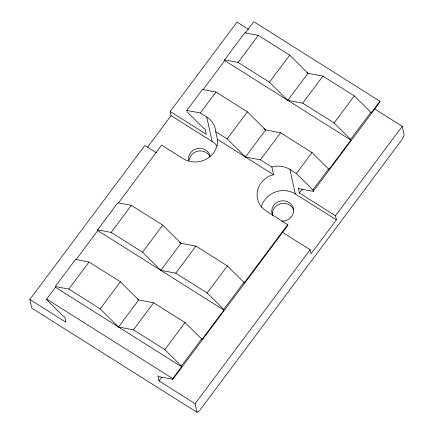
<?xml version="1.0" encoding="UTF-8"?>
<svg xmlns="http://www.w3.org/2000/svg" width="434" height="434" viewBox="0 0 434 434"><rect width="100%" height="100%" fill="white"/><g stroke="black" fill="none" stroke-linecap="round" stroke-linejoin="round"><path stroke-width="0.65" d="M374.2 108.614L402.269 126.31L404.162 134.931L402.351 139.124L199.418 410.835L197.003 412.3L31.731 308.086L29.837 299.471L144.831 145.498L156.289 152.725M217.179 146.019A21.96 20.29 -12.4 0 0 212.123 141.506L171.099 115.639L170.199 111.538L236.997 22.096L248.454 29.322M147.343 147.446L171.099 115.639M197.003 412.3L195.11 403.68L159.023 380.927L157.9 375.828L159.359 376.745L172.878 379.305L172.716 378.584L181.553 366.752L55.46 287.243L55.297 286.516L75.505 259.456L89.024 262.022L120.419 281.812L138.712 299.937L153.647 302.769L185.041 322.56L201.604 338.965L201.761 339.692L223.873 310.088L223.716 309.361L207.148 292.955L175.759 273.165L160.824 270.333L142.526 252.208L111.137 232.418L97.617 229.852L97.775 230.579L223.873 310.088M97.617 229.852L117.826 202.797L131.345 205.358L162.734 225.148L181.032 243.273L195.967 246.105L227.362 265.901L243.924 282.306L244.082 283.028L287.715 224.611L266.281 211.098A21.96 20.29 -12.4 0 1 269.861 175.884L273.55 174.718L271.868 167.068L260.4 159.837L245.465 157.005L227.166 138.88L215.698 131.648L215.633 129.934A21.96 20.29 -12.4 0 0 206.736 117.006L200.345 112.976L186.826 110.415L187.141 111.863L203.703 128.269L205.163 129.186L206.286 134.29L170.199 111.538M186.826 110.415L202.466 89.469L215.986 92.03L247.375 111.826L265.673 129.95L280.608 132.777L311.997 152.573L328.565 168.978L328.722 169.705L350.835 140.095L350.672 139.374L334.109 122.968L302.72 103.173L287.785 100.341L269.487 82.221L238.098 62.425L224.579 59.865L224.736 60.586L350.835 140.095M224.579 59.865L244.787 32.805L258.306 35.366L289.695 55.161L307.994 73.286L322.929 76.118L354.318 95.909L370.88 112.314L371.043 113.041L379.88 101.209L253.781 21.7L245.346 32.995M29.837 299.471L65.925 322.223L64.802 317.124L63.342 316.202L46.78 299.796L46.622 299.069L55.46 287.243M76.069 259.646L97.775 230.579M118.39 202.982L161.616 145.102L183.05 158.616A21.96 20.29 -12.4 0 0 217.521 142.884L217.38 139.298L215.698 131.648M203.025 89.654L224.736 60.586M55.297 286.516L68.816 289.077L89.024 262.022M111.137 232.418L131.345 205.358M200.345 112.976L215.986 92.03M238.098 62.425L258.306 35.366M181.553 366.752L181.396 366.025L164.833 349.62L133.439 329.829L118.504 326.997L100.205 308.872L120.419 281.812M142.526 252.208L162.734 225.148M227.166 138.88L247.375 111.826M269.487 82.221L289.695 55.161M118.504 326.997L138.712 299.937L137.567 299.216M160.824 270.333L181.032 243.273L179.313 242.188M245.465 157.005L265.673 129.95L263.953 128.865M287.785 100.341L307.994 73.286L306.849 72.565M133.439 329.829L153.647 302.769M175.759 273.165L195.967 246.105M260.4 159.837L280.608 132.777M302.72 103.173L322.929 76.118M164.833 349.62L185.041 322.56M207.148 292.955L227.362 265.901M282.035 232.016L310.104 249.713L311.004 253.814L336.372 219.854L335.471 215.747L299.384 192.994L298.261 187.889L299.72 188.812L313.239 191.372L312.919 189.924L296.357 173.519L311.997 152.573M334.109 122.968L354.318 95.909M159.023 380.927L161.855 377.135M299.384 192.994L302.216 189.202M181.396 366.025L201.604 338.965M223.716 309.361L243.924 282.306M312.919 189.924L328.565 168.978M350.672 139.374L370.88 112.314M172.878 379.305L287.872 225.338L287.715 224.611M313.239 191.372L380.038 101.936L379.88 101.209M195.11 403.68L310.104 249.713M335.471 215.747L402.269 126.31M271.868 167.068L273.637 166.51A21.96 20.29 -12.4 0 1 289.966 169.488L296.357 173.519M217.38 139.298L273.55 174.718M289.966 169.488L295.353 193.987L336.372 219.854M68.816 289.077L100.205 308.872M46.622 299.069L172.716 378.584M206.736 117.006L212.123 141.506M188.649 160.515A10.98 10.145 -12.4 0 1 197.616 148.509A10.98 10.145 -12.4 0 1 210.23 156.457M189.115 160.461A10.98 10.145 -12.4 0 1 198.186 151.108A10.98 10.145 -12.4 0 1 209.958 156.544M272.72 215.508A10.98 10.145 -12.4 0 1 279.914 201.202A10.98 10.145 -12.4 0 1 293.579 209.817A10.98 10.145 -12.4 0 1 281.633 221.134M272.449 215.595A10.98 10.145 -12.4 0 1 280.717 203.741A10.98 10.145 -12.4 0 1 293.699 210.257M261.339 207.078A21.96 20.29 -12.4 0 1 295.353 193.987"/></g></svg>
